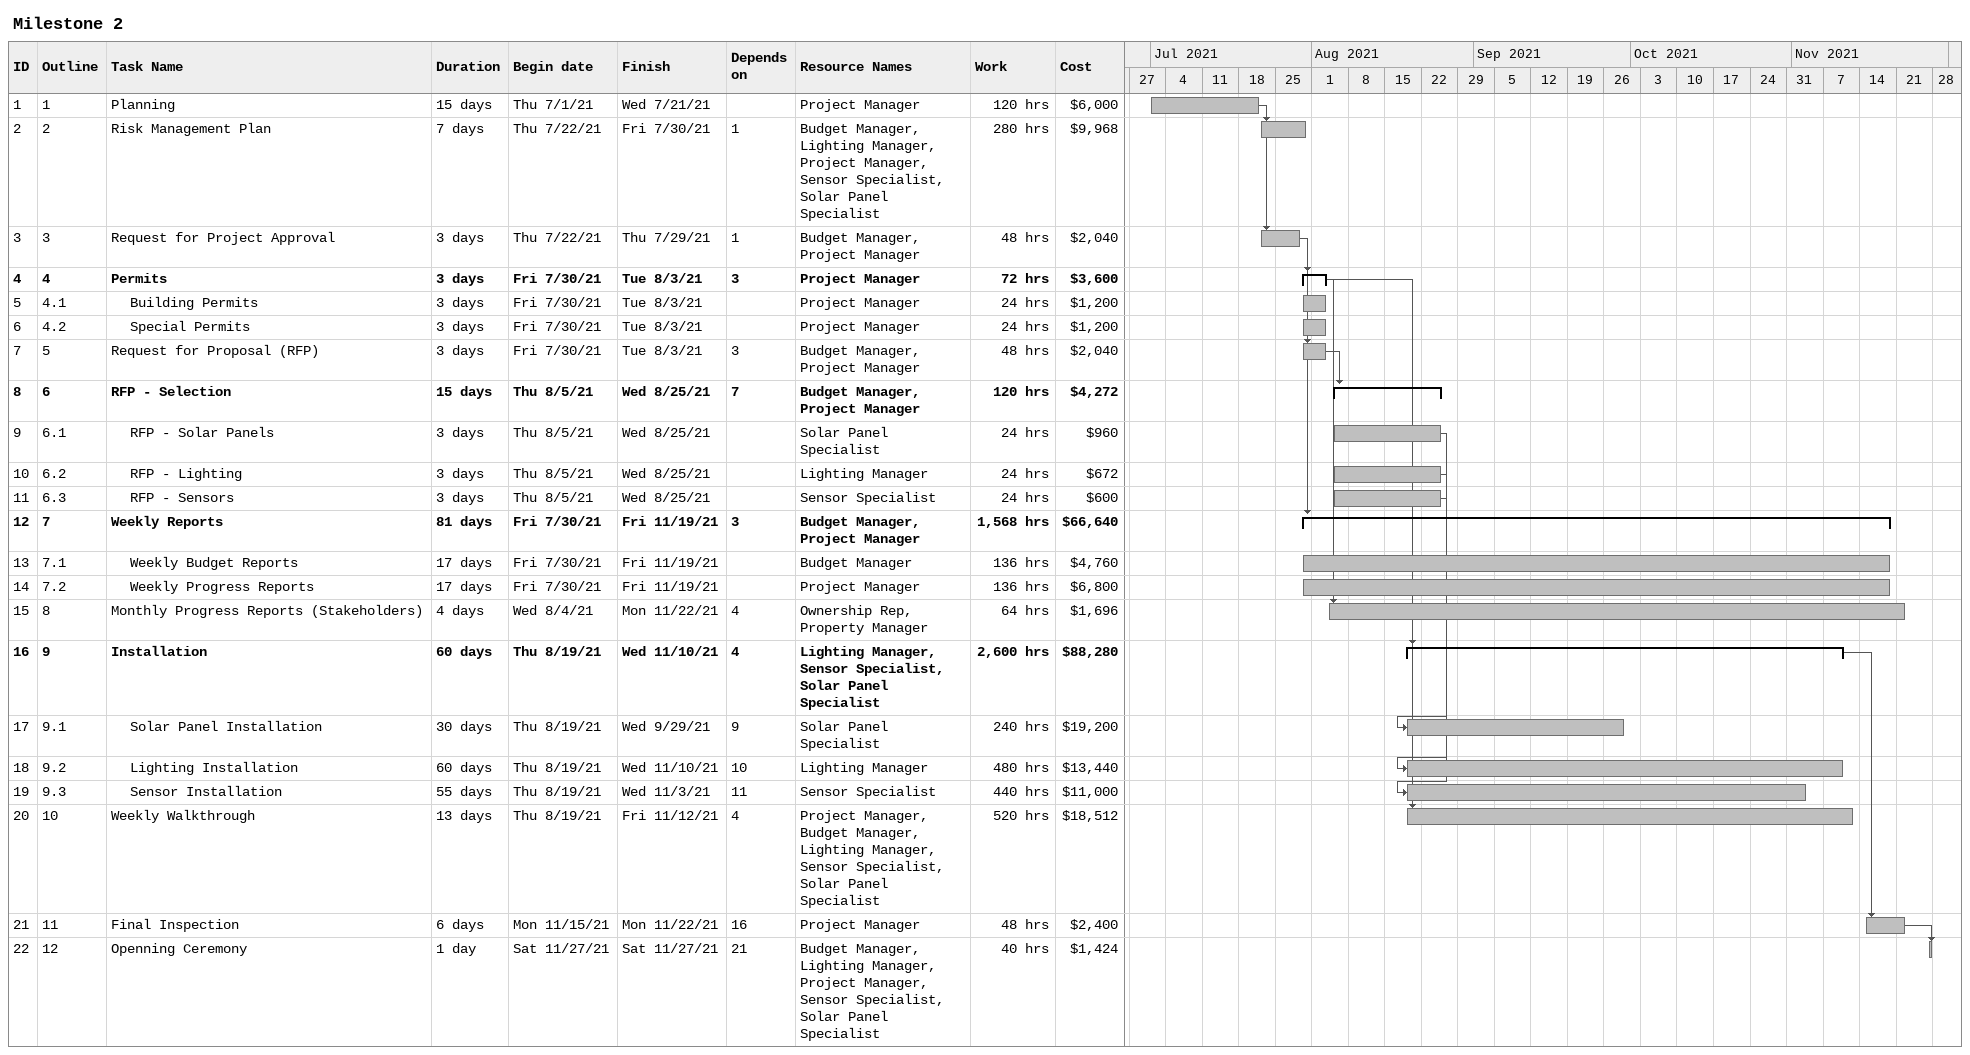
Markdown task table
Milestone 2

| ID | WBS | Task | Duration | Start | Finish | Predecessors | Resources | Work (h) | Cost ($) |
|---|---|---|---|---|---|---|---|---|---|
| 1 | 1 | Planning | 15d | 2021-07-01 | 2021-07-21 |  | Project Manager | 120 | 6000 |
| 2 | 2 | Risk Management Plan | 7d | 2021-07-22 | 2021-07-30 | 1 | Budget Manager, Lighting Manager, Project Manager, Sensor Specialist, Solar Panel Specialist | 280 | 9968 |
| 3 | 3 | Request for Project Approval | 3d | 2021-07-22 | 2021-07-29 | 1 | Budget Manager, Project Manager | 48 | 2040 |
| 4 | 4 | **Permits** | 3d | 2021-07-30 | 2021-08-03 | 3 | Project Manager | 72 | 3600 |
| 5 | 4.1 | Building Permits | 3d | 2021-07-30 | 2021-08-03 |  | Project Manager | 24 | 1200 |
| 6 | 4.2 | Special Permits | 3d | 2021-07-30 | 2021-08-03 |  | Project Manager | 24 | 1200 |
| 7 | 5 | Request for Proposal (RFP) | 3d | 2021-07-30 | 2021-08-03 | 3 | Budget Manager, Project Manager | 48 | 2040 |
| 8 | 6 | **RFP - Selection** | 15d | 2021-08-05 | 2021-08-25 | 7 | Budget Manager, Project Manager | 120 | 4272 |
| 9 | 6.1 | RFP - Solar Panels | 3d | 2021-08-05 | 2021-08-25 |  | Solar Panel Specialist | 24 | 960 |
| 10 | 6.2 | RFP - Lighting | 3d | 2021-08-05 | 2021-08-25 |  | Lighting Manager | 24 | 672 |
| 11 | 6.3 | RFP - Sensors | 3d | 2021-08-05 | 2021-08-25 |  | Sensor Specialist | 24 | 600 |
| 12 | 7 | **Weekly Reports** | 81d | 2021-07-30 | 2021-11-19 | 3 | Budget Manager, Project Manager | 1568 | 66640 |
| 13 | 7.1 | Weekly Budget Reports | 17d | 2021-07-30 | 2021-11-19 |  | Budget Manager | 136 | 4760 |
| 14 | 7.2 | Weekly Progress Reports | 17d | 2021-07-30 | 2021-11-19 |  | Project Manager | 136 | 6800 |
| 15 | 8 | Monthly Progress Reports (Stakeholders) | 4d | 2021-08-04 | 2021-11-22 | 4 | Ownership Rep, Property Manager | 64 | 1696 |
| 16 | 9 | **Installation** | 60d | 2021-08-19 | 2021-11-10 | 4 | Lighting Manager, Sensor Specialist, Solar Panel Specialist | 2600 | 88280 |
| 17 | 9.1 | Solar Panel Installation | 30d | 2021-08-19 | 2021-09-29 | 9 | Solar Panel Specialist | 240 | 19200 |
| 18 | 9.2 | Lighting Installation | 60d | 2021-08-19 | 2021-11-10 | 10 | Lighting Manager | 480 | 13440 |
| 19 | 9.3 | Sensor Installation | 55d | 2021-08-19 | 2021-11-03 | 11 | Sensor Specialist | 440 | 11000 |
| 20 | 10 | Weekly Walkthrough | 13d | 2021-08-19 | 2021-11-12 | 4 | Project Manager, Budget Manager, Lighting Manager, Sensor Specialist, Solar Panel Specialist | 520 | 18512 |
| 21 | 11 | Final Inspection | 6d | 2021-11-15 | 2021-11-22 | 16 | Project Manager | 48 | 2400 |
| 22 | 12 | Openning Ceremony | 1d | 2021-11-27 | 2021-11-27 | 21 | Budget Manager, Lighting Manager, Project Manager, Sensor Specialist, Solar Panel Specialist | 40 | 1424 |
